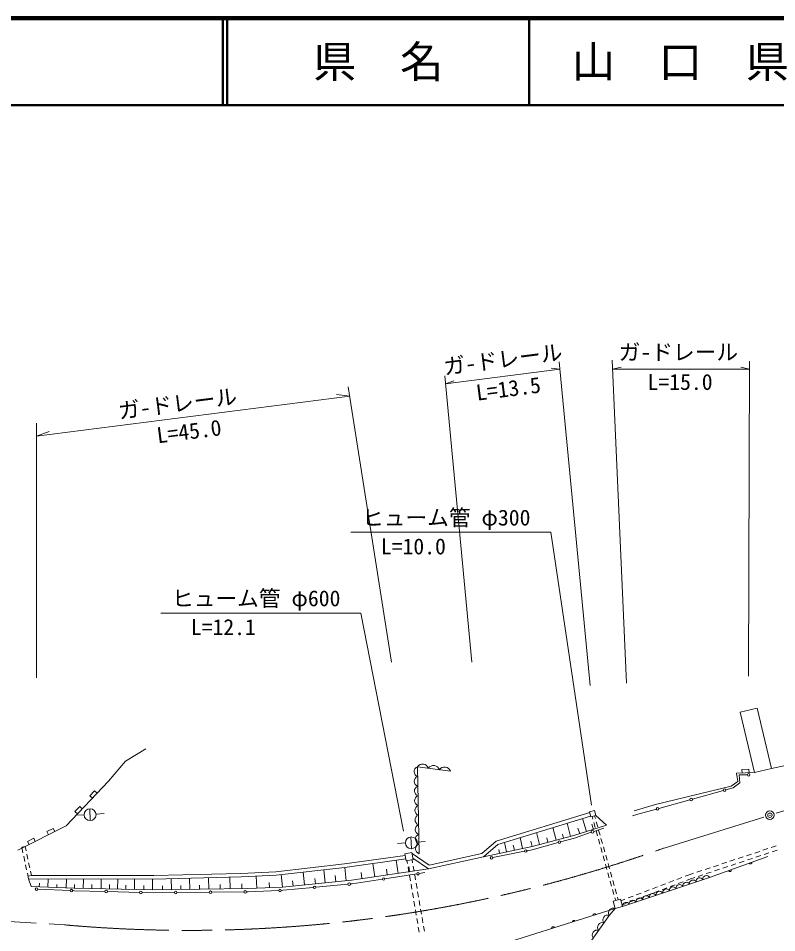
# Model space of a CAD drawing. Units: millimetres, scale not verified. Extents: x 40000 to 680000, y 20000 to 380000.
# Drawn here: x 274231 to 361459, y 274770 to 380000 of the extents above; entities that cross this region are included whole.
import ezdxf
from ezdxf.enums import TextEntityAlignment as Align

# ---------------------------------------------------------------- set-up
doc = ezdxf.new("R2010")
doc.units = ezdxf.units.MM
doc.header["$LTSCALE"] = 1000
doc.header["$PDMODE"] = 32
doc.header["$PDSIZE"] = 500
doc.linetypes.add('CHAIN', pattern=[18.5, 12, -1.5, 3.5, -1.5])
for name, color, linetype, lineweight in [('M-BGD', 7, 'Continuous', 13), ('M-BMK', 2, 'CHAIN', 13), ('M-BMK-SRVR', 3, 'Continuous', 13), ('M-STR-HTXT', 7, 'Continuous', 13), ('M-TTL', 2, 'Continuous', 140), ('M-TTL-LINE', 7, 'Continuous', 50)]:
    doc.layers.add(name, color=color, linetype=linetype, lineweight=lineweight)
doc.layers.add('M-TTL-TXT', color=7, linetype='Continuous')
doc.styles.add('ＭＳ ゴシック', font='')
doc.styles.get('ＭＳ ゴシック').set_extended_font_data('MS Gothic')

msp = doc.modelspace()

# ---------------------------------------------------------------- linework, layer by layer
at = {"layer": 'M-BGD'}
for p, q in [((359210, 300606), (357259, 300147)), ((358894, 293195), (357259, 300147)), ((360844, 293654), (359210, 300606)), ((286563, 294503), (288910, 295923)), ((284609, 292196), (286563, 294503)), ((323930, 293359), (320138, 293856)), ((320138, 293856), (320335, 283863)), ((360844, 293654), (358894, 293195)), ((358894, 293195), (356854, 293123)), ((356854, 293123), (356995, 292173)), ((358087, 292935), (357145, 292939)), ((357145, 292939), (357235, 292034)), ((358259, 293573), (357460, 293545)), ((357460, 293545), (357474, 293145)), ((358274, 293173), (358259, 293573)), ((356207, 291636), (347505, 289522)), ((356995, 292173), (356207, 291636)), ((357235, 292034), (356438, 291434)), ((283014, 291101), (282463, 290522)), ((282463, 290522), (282752, 290246)), ((283304, 290825), (283014, 291101)), ((355330, 291127), (351764, 290140)), ((356438, 291434), (355619, 291207)), ((347505, 289522), (345054, 288805)), ((351475, 290060), (347909, 289073)), ((281290, 289291), (280739, 288711)), ((280739, 288711), (281028, 288436)), ((280894, 288283), (281806, 288342)), ((281580, 289015), (281290, 289291)), ((282450, 289030), (282511, 287666)), ((283167, 288427), (284094, 288487)), ((329178, 285287), (339961, 288585)), ((339932, 288698), (340507, 288843)), ((340077, 288124), (339932, 288698)), ((340651, 288269), (340507, 288843)), ((345477, 288400), (344871, 288206)), ((347620, 288993), (345477, 288400)), ((329374, 284929), (340058, 288196)), ((337757, 285847), (337358, 287371)), ((339599, 286408), (339125, 287911)), ((340077, 288124), (340651, 288269)), ((340221, 288160), (340311, 287839)), ((340419, 287454), (340581, 286876)), ((340512, 288234), (340601, 287916)), ((341891, 287132), (340651, 288269)), ((340709, 287530), (340871, 286953)), ((278241, 286765), (277526, 286405)), ((277526, 286405), (277707, 286047)), ((278421, 286408), (278241, 286765)), ((334193, 284913), (333832, 286292)), ((336078, 285407), (335696, 286862)), ((341891, 287132), (338138, 285947)), ((338200, 285666), (340134, 286328)), ((338803, 286157), (338599, 286802)), ((340381, 286655), (340192, 287255)), ((340418, 286425), (341566, 286817)), ((340689, 286491), (340851, 285913)), ((340979, 286568), (341141, 285990)), ((276009, 285639), (275294, 285278)), ((275294, 285278), (275474, 284921)), ((276189, 285282), (276009, 285639)), ((319393, 285798), (319454, 284433)), ((320125, 285196), (321037, 285254)), ((329178, 285287), (327536, 283887)), ((332217, 284455), (331954, 285718)), ((333325, 284686), (333169, 285305)), ((338138, 285947), (333325, 284686)), ((335147, 285163), (335009, 285691)), ((336605, 285224), (338200, 285666)), ((336955, 285637), (336828, 286124)), ((340959, 285528), (341121, 284950)), ((341249, 285605), (341411, 285027)), ((274623, 284607), (275014, 284692)), ((274766, 283954), (274623, 284607)), ((275122, 284197), (275014, 284692)), ((317837, 285051), (318749, 285109)), ((329374, 284929), (327720, 283518)), ((333325, 284686), (327720, 283518)), ((328816, 283418), (332445, 284141)), ((329590, 283908), (329498, 284352)), ((330389, 284074), (330161, 285170)), ((331284, 284261), (331167, 284826)), ((332739, 284200), (333330, 284318)), ((333330, 284318), (336315, 285144)), ((341229, 284565), (341391, 283987)), ((341519, 284642), (341681, 284064)), ((358933, 283940), (359503, 284129)), ((359882, 284255), (360452, 284443)), ((360832, 284569), (361401, 284758)), ((360953, 284083), (361522, 284271)), ((274979, 282977), (274851, 283564)), ((275335, 283220), (275207, 283806)), ((311745, 282689), (318733, 283658)), ((311791, 282292), (318805, 283264)), ((317903, 281599), (317682, 283108)), ((319496, 283994), (318698, 283849)), ((318843, 283051), (318698, 283849)), ((319642, 283196), (318843, 283051)), ((319642, 283196), (319496, 283994)), ((321484, 282538), (319513, 283902)), ((319586, 282820), (319525, 283175)), ((321401, 282110), (319614, 283346)), ((327720, 283518), (321401, 282110)), ((327536, 283887), (321484, 282538)), ((341499, 283602), (341661, 283025)), ((341789, 283679), (341951, 283101)), ((353737, 281121), (360424, 283536)), ((356085, 282997), (356655, 283186)), ((357034, 283312), (357604, 283500)), ((357984, 283626), (358553, 283815)), ((358105, 283139), (358675, 283328)), ((359054, 283454), (359624, 283642)), ((360004, 283768), (360573, 283957)), ((275192, 282000), (275064, 282587)), ((275548, 282243), (275420, 282829)), ((311745, 282689), (303853, 281793)), ((311791, 282292), (303886, 281394)), ((309520, 280517), (309370, 282017)), ((311944, 280759), (311791, 282292)), ((321401, 282110), (312566, 280821)), ((315230, 281210), (315007, 282738)), ((316670, 281420), (316573, 282085)), ((318994, 282721), (318935, 283068)), ((319163, 281736), (319062, 282327)), ((319241, 281795), (319157, 282372)), ((319755, 281834), (319653, 282426)), ((341769, 282639), (341931, 282062)), ((342059, 282716), (342221, 282138)), ((353237, 282054), (353807, 282243)), ((354186, 282368), (354756, 282557)), ((354308, 281882), (354877, 282070)), ((355136, 282683), (355705, 282871)), ((355257, 282196), (355827, 282385)), ((356206, 282511), (356776, 282699)), ((357156, 282825), (357725, 283014)), ((275419, 280958), (275277, 281610)), ((275350, 281272), (275741, 281357)), ((275741, 281357), (275633, 281852)), ((289809, 281339), (275707, 281357)), ((299843, 281594), (289809, 281339)), ((299858, 281194), (289814, 280939)), ((291834, 279726), (291817, 280990)), ((293956, 279755), (293939, 281044)), ((296134, 279784), (296116, 281099)), ((298594, 279817), (298576, 281162)), ((303853, 281793), (299843, 281594)), ((303886, 281394), (299858, 281194)), ((301673, 279892), (301608, 281281)), ((304623, 280028), (304480, 281461)), ((307146, 280280), (307000, 281748)), ((308407, 280406), (308348, 281002)), ((310754, 280640), (310684, 281343)), ((313753, 280994), (313653, 281682)), ((316400, 280974), (320056, 281538)), ((319331, 280750), (319230, 281341)), ((319923, 280849), (319822, 281440)), ((320353, 281583), (320981, 281680)), ((342039, 281677), (342201, 281099)), ((342329, 281753), (342491, 281176)), ((353737, 281121), (343739, 277777)), ((349985, 280907), (350546, 281121)), ((350919, 281264), (351373, 281437)), ((351070, 280786), (351541, 280965)), ((351373, 281437), (351908, 281614)), ((351541, 280965), (352030, 281127)), ((352288, 281740), (352857, 281928)), ((352409, 281253), (352979, 281442)), ((353359, 281567), (353928, 281756)), ((289814, 280939), (275419, 280958)), ((275694, 280072), (275419, 280958)), ((280643, 279886), (275694, 280072)), ((276638, 280036), (276654, 280462)), ((277647, 279999), (277682, 280955)), ((278650, 279961), (278664, 280336)), ((279718, 279921), (279756, 280952)), ((280678, 279885), (280687, 280317)), ((281710, 279864), (281733, 280950)), ((282694, 279843), (282704, 280309)), ((283746, 279821), (283769, 280947)), ((284721, 279800), (284732, 280313)), ((285659, 279781), (285684, 280945)), ((286608, 279761), (286618, 280249)), ((287582, 279740), (287607, 280942)), ((288670, 279718), (288680, 280185)), ((289653, 279697), (289679, 280935)), ((290828, 279713), (290821, 280183)), ((292927, 279741), (292920, 280220)), ((295063, 279770), (295057, 280256)), ((297439, 279801), (297432, 280322)), ((299929, 279835), (299922, 280383)), ((304623, 280028), (300638, 279844)), ((303124, 279959), (303096, 280557)), ((312566, 280821), (304623, 280028)), ((304695, 279651), (308164, 279975)), ((305831, 280149), (305773, 280736)), ((308462, 280003), (312146, 280348)), ((312445, 280376), (312635, 280393)), ((312635, 280393), (316103, 280928)), ((319500, 279764), (319398, 280356)), ((320091, 279863), (319990, 280454)), ((342309, 280714), (342471, 280136)), ((342599, 280790), (342761, 280213)), ((347182, 279838), (347743, 280052)), ((348116, 280195), (348677, 280408)), ((348267, 279717), (348828, 279931)), ((349051, 280551), (349611, 280765)), ((349202, 280073), (349762, 280287)), ((350136, 280430), (350697, 280644)), ((276490, 279768), (280187, 279623)), ((280487, 279611), (280703, 279603)), ((280643, 279886), (289653, 279697)), ((280703, 279603), (284185, 279511)), ((284485, 279504), (288184, 279406)), ((288484, 279398), (289728, 279366)), ((300638, 279844), (289653, 279697)), ((289728, 279366), (292183, 279388)), ((292483, 279390), (296183, 279424)), ((296483, 279427), (300183, 279460)), ((300483, 279463), (300661, 279464)), ((300661, 279464), (304179, 279627)), ((304479, 279641), (304695, 279651)), ((319668, 278779), (319567, 279370)), ((320260, 278877), (320159, 279469)), ((342579, 279751), (342741, 279173)), ((342869, 279828), (343031, 279250)), ((343139, 278865), (343229, 278547)), ((344379, 278769), (344940, 278983)), ((345313, 279126), (345874, 279339)), ((345464, 278648), (346025, 278862)), ((346248, 279482), (346808, 279696)), ((346399, 279004), (346959, 279218)), ((347333, 279361), (347894, 279575)), ((319836, 277793), (319735, 278384)), ((320428, 277891), (320327, 278483)), ((343505, 278623), (342658, 278389)), ((342658, 278389), (342893, 277542)), ((342849, 278788), (342940, 278466)), ((343505, 278623), (343739, 277777)), ((343552, 278454), (344005, 278627)), ((343686, 277970), (344156, 278149)), ((344530, 278292), (345091, 278506)), ((320005, 276807), (319904, 277399)), ((320597, 276906), (320496, 277497)), ((342893, 277542), (321830, 270944)), ((343739, 277777), (342893, 277542)), ((320173, 275821), (320072, 276413)), ((320765, 275920), (320664, 276511)), ((320342, 274836), (320241, 275427)), ((320933, 274934), (320832, 275526))]:
    msp.add_line(p, q, dxfattribs=at)
for points in [[(407697, 308044), (403764, 305516), (400294, 303670), (398138, 303053), (394027, 302724), (391216, 302377), (388112, 301812), (383464, 300642), (380750, 299692), (378192, 298527), (375384, 297051), (373177, 296333), (360844, 293654)], [(284609, 292196), (279723, 287065), (274172, 284264)], [(342893, 277542), (342192, 276766), (336086, 268132)]]:
    msp.add_lwpolyline(points, dxfattribs=at)
for centre, radius in [((358237, 292935), 150), ((355474, 291167), 150), ((351619, 290100), 150), ((282488, 288348), 683), ((347764, 289033), 150), ((340276, 286376), 150), ((319432, 285116), 683), ((336460, 285184), 150), ((332592, 284171), 150), ((328669, 283389), 150), ((316251, 280951), 150), ((320205, 281561), 150), ((276340, 279774), 150), ((308313, 279989), 150), ((312296, 280362), 150), ((280337, 279617), 150), ((284335, 279507), 150), ((288334, 279402), 150), ((292333, 279389), 150), ((296333, 279425), 150), ((300333, 279461), 150), ((304329, 279634), 150)]:
    msp.add_circle(centre, radius, dxfattribs=at)
for centre, radius, start, end in [((320335, 293305), 585, 109.59417, 252.661), ((320730, 293468), 708, 18.29539, 146.75612), ((321994, 293302), 708, 18.29539, 146.75612), ((323258, 293137), 708, 18.29539, 146.75612), ((320357, 292194), 585, 109.59417, 252.661), ((320379, 291084), 585, 109.59417, 252.661), ((320400, 289974), 585, 109.59417, 252.661), ((320422, 288863), 585, 109.59417, 252.661), ((320444, 287753), 585, 109.59417, 252.661), ((320466, 286642), 585, 109.59417, 252.661), ((320488, 285532), 585, 109.59417, 252.661), ((320510, 284422), 585, 109.59417, 252.661), ((356079, 281996), 177, 208.65486, 11.06004), ((358431, 282845), 177, 208.65486, 11.06004), ((352602, 280679), 410, 26.89481, 190.09522), ((353372, 280936), 410, 26.89481, 190.09522), ((349526, 279650), 410, 26.89481, 190.09522), ((350295, 279907), 410, 26.89481, 190.09522), ((351064, 280164), 410, 26.89481, 190.09522), ((351833, 280421), 410, 26.89481, 190.09522), ((346450, 278621), 410, 26.89481, 190.09522), ((347219, 278878), 410, 26.89481, 190.09522), ((347988, 279135), 410, 26.89481, 190.09522), ((348757, 279392), 410, 26.89481, 190.09522), ((344143, 277849), 410, 26.89481, 190.09522), ((344912, 278106), 410, 26.89481, 190.09522), ((345681, 278363), 410, 26.89481, 190.09522), ((340515, 276769), 177, 26.19153, 188.59671), ((342009, 276248), 550, 70.5219, 218.94565), ((342648, 277059), 542, 63.07962, 212.73715), ((338130, 276022), 177, 26.19153, 188.59671), ((341398, 275385), 550, 70.5219, 218.94565), ((335744, 275275), 177, 26.19153, 188.59671), ((340787, 274521), 550, 70.5219, 218.94565)]:
    msp.add_arc(centre, radius, start, end, dxfattribs=at)
at = {"layer": 'M-BMK'}
for p, q in [((348503, 284517), (377133, 293406)), ((264304, 276610), (279557, 275671))]:
    msp.add_line(p, q, dxfattribs=at)
msp.add_arc((293874, 437180), 162143, 264.93398, 289.68907, dxfattribs=at)
at = {"layer": 'M-BMK-SRVR'}
msp.add_circle((360673, 288296), 500, dxfattribs=at)
msp.add_point((360673, 288296), dxfattribs=at)
at = {"layer": 'M-STR-HTXT'}
for p, q in [((340001, 303224), (336448, 340482)), ((344192, 303474), (342539, 340658)), ((358230, 304283), (358346, 340532)), ((326389, 305909), (323273, 338856)), ((323362, 337918), (336532, 339605)), ((336532, 339605), (335508, 339726)), ((342586, 339605), (343586, 339855)), ((342586, 339605), (358343, 339605)), ((358343, 339605), (357343, 339855)), ((323362, 337918), (324322, 338293)), ((317166, 305901), (312176, 337587)), ((276338, 331896), (312346, 336508)), ((312346, 336508), (310811, 336689)), ((276338, 304111), (276338, 333393)), ((276338, 331896), (277778, 332459)), ((312489, 320852), (335489, 320852)), ((340162, 289455), (335489, 320852)), ((290633, 311561), (313633, 311561)), ((313633, 311561), (318523, 286444))]:
    msp.add_line(p, q, dxfattribs=at)
at = {"layer": 'M-TTL'}
msp.add_line((680000, 380000), (40000, 380000), dxfattribs=at)
at = {"layer": 'M-TTL-LINE'}
for p, q in [((297750, 380000), (297750, 370000)), ((298250, 380000), (298250, 370000)), ((333000, 380000), (333000, 370000)), ((40000, 370000), (680000, 370000))]:
    msp.add_line(p, q, dxfattribs=at)

# ---------------------------------------------------------------- texts
at = {"layer": 'M-STR-HTXT', "style": 'ＭＳ ゴシック'}
for s, p in [('ガ-ドレール', (323333, 338434)), ('L=13.5', (327070, 335447)), ('ガ-ドレール', (285915, 333345)), ('L=45.0', (290343, 330536))]:
    msp.add_text(s, height=1833, rotation=7.298, dxfattribs=at).set_placement(p, align=Align.BOTTOM_LEFT)
for s, p in [('ガ-ドレール', (343276, 340120)), ('L=15.0', (346604, 336683)), ('ヒューム管 φ300', (313753, 321076)), ('L=10.0', (315929, 317761)), ('ヒューム管 φ600', (291897, 311786)), ('L=12.1', (294073, 308471))]:
    msp.add_text(s, height=1833, dxfattribs=at).set_placement(p, align=Align.BOTTOM_LEFT)
at = {"layer": 'M-TTL-TXT', "style": 'ＭＳ ゴシック'}
for s, p in [('県\u3000名', (315625, 375000)), ('山\u3000口\u3000県', (350375, 375000))]:
    msp.add_text(s, height=3666, dxfattribs=at).set_placement(p, align=Align.MIDDLE_CENTER)

doc.saveas('drawing.dxf')
